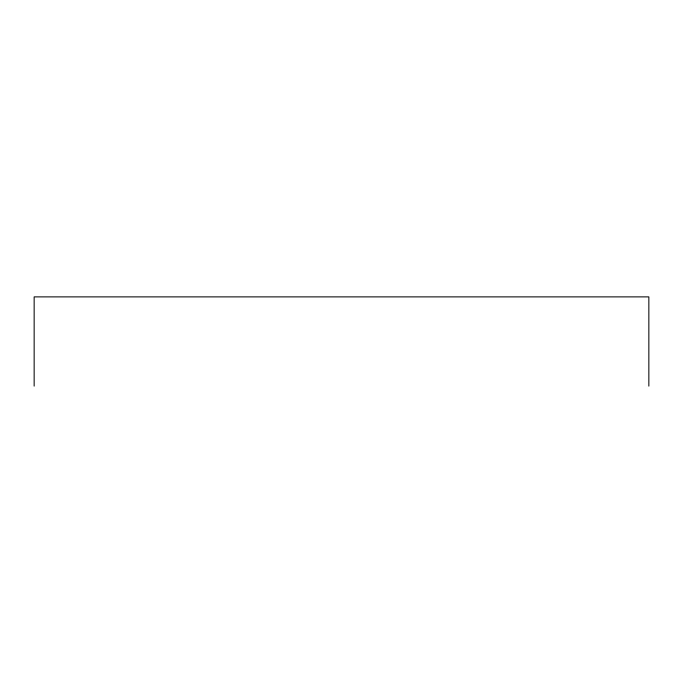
<?xml version="1.0" encoding="UTF-8"?>
<svg xmlns="http://www.w3.org/2000/svg" width="683" height="683" viewBox="0 0 683 683"><rect width="100%" height="100%" fill="white"/><g stroke="black" fill="none" stroke-linecap="round" stroke-linejoin="round"><path stroke-width="1.02" d="M648.85 386.117L648.85 296.883L34.15 296.883L34.15 386.117"/></g></svg>
